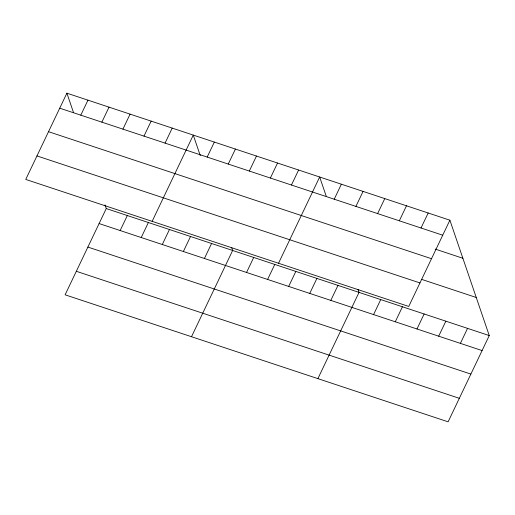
<?xml version="1.0" encoding="UTF-8"?>
<svg xmlns="http://www.w3.org/2000/svg" width="515" height="515" viewBox="0 0 515 515"><rect width="100%" height="100%" fill="white"/><g stroke="black" fill="none" stroke-linecap="round" stroke-linejoin="round"><path stroke-width="0.77" d="M66.892 93.176L25.75 179.432L408.743 306.444L449.885 220.188L66.892 93.176L73.388 112.219M80.797 115.167L87.956 100.168M101.861 122.152L109.019 107.152M122.931 129.143L130.083 114.137M105.009 204.899L106.257 208.556L65.115 294.812L448.108 421.824L489.25 335.568L449.885 220.188M143.994 136.127L151.146 121.122M120.162 230.546L127.321 215.54M165.058 143.112L172.216 128.106M141.232 237.531L148.384 222.525M152.137 221.347L193.28 135.091L200.271 155.594M162.296 244.516L169.448 229.516M207.184 157.081L214.343 142.076M183.359 251.507L190.518 236.501M228.248 164.066L235.407 149.067M204.423 258.491L211.581 243.486M249.318 171.051L256.47 156.051M191.503 336.726L232.645 250.47L231.647 247.541M270.381 178.042L277.54 163.036M246.55 272.461L253.708 257.455M291.445 185.027L298.603 170.021M267.62 279.445L274.772 264.44M278.525 263.262L319.667 177.006L326.162 196.041M288.683 286.43L295.835 271.424M334.216 199.208L341.368 184.203M309.747 293.415L316.905 278.415M355.917 206.406L363.075 191.4M330.81 300.399L337.969 285.4M377.617 213.603L384.776 198.597M317.89 378.634L359.032 292.385L358.034 289.456M399.325 220.8L406.477 205.794M373.581 314.588L380.733 299.582M421.025 227.997L428.184 212.991M395.282 321.785L402.44 306.779M416.983 328.982L424.141 313.976M438.69 336.179L445.842 321.173M460.391 343.376L467.549 328.37M59.734 108.182L442.726 235.194M435.188 249.08L462.876 258.266M48.519 131.698L431.512 258.704M421.631 279.375L476.259 297.49M36.964 155.923L419.957 282.928M106.257 208.556L489.25 335.568M99.099 223.561L482.092 350.573M87.885 247.071L470.877 374.083M76.329 271.296L459.322 398.307"/></g></svg>
